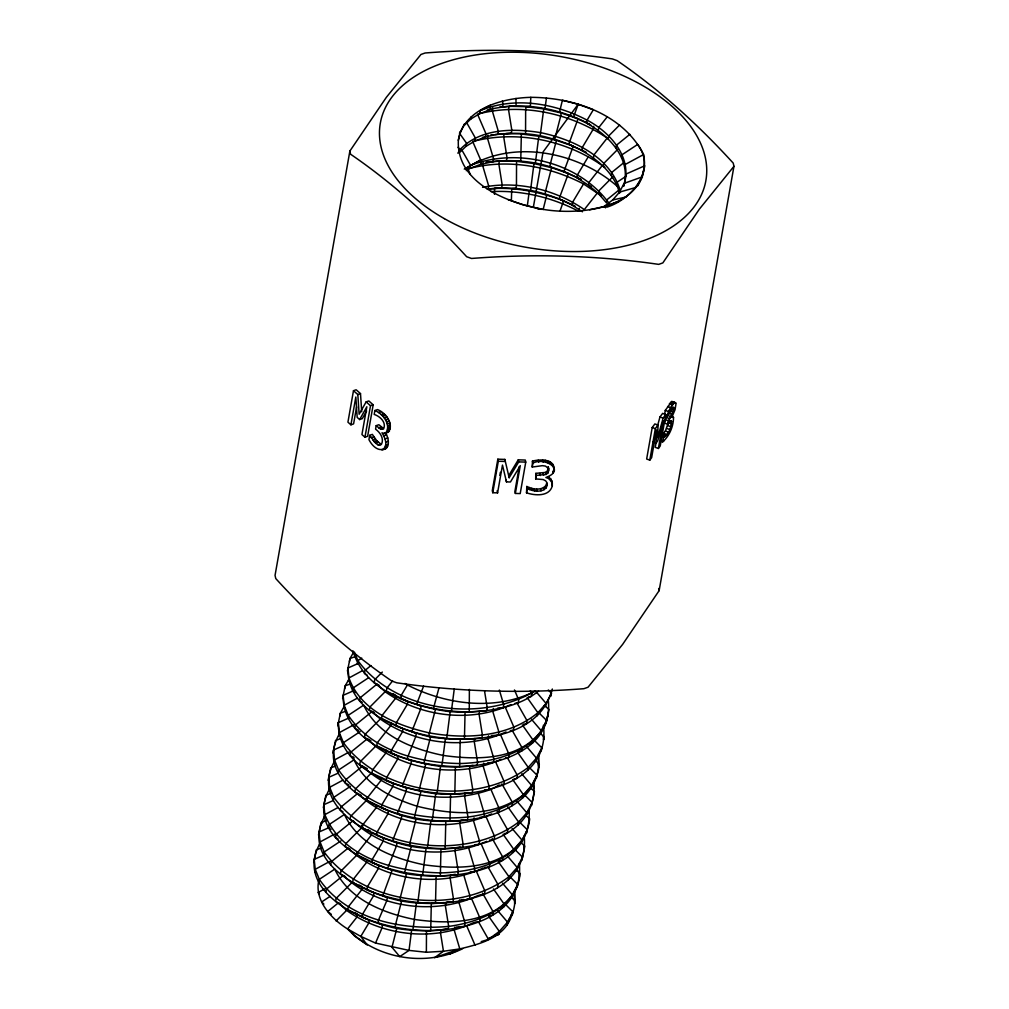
<?xml version="1.0" encoding="UTF-8"?>
<svg xmlns="http://www.w3.org/2000/svg" width="1009" height="1009" viewBox="0 0 1009 1009"><rect width="100%" height="100%" fill="white"/><g stroke="black" fill="none" stroke-linecap="round" stroke-linejoin="round"><path stroke-width="1.5" d="M552.289 485.884L552.314 483.021L549.035 478.707L548.568 476.639L551.847 480.965L552.289 485.884C549.413 496.832 535.01 495.684 526.521 492.833L526.812 486.464C532.525 489.226 540.786 490.929 545.68 485.833L546.701 483.286L547.168 485.342L546.146 487.889C541.253 492.997 532.992 491.282 527.278 488.533L526.812 486.464M653.1 441.74L656.241 442.863L656.531 429.847L651.637 457.657L649.796 460.142L646.655 459.019L652.205 427.539L654.866 423.931L658.007 425.054L657.729 437.629L663.115 418.13L665.776 414.497L662.636 413.375L659.962 417.007L657.477 426M458.351 140.314C456.232 182.112 505.345 201.977 539.601 208.699C578.119 216.531 650.742 209.254 643.919 155.045C623.31 114.017 574.108 97.482 530.797 97.331C502.949 98.024 463.9 108.253 458.351 140.314L460.18 131.738M549.035 478.707L545.882 477.459C566.541 470.055 544.57 456.749 532.929 463.118L532.235 467.041L542.375 465.666L545.503 466.095L548.719 468.731L547.95 472.944L546.172 474.432L536.309 475.416L535.842 473.36L545.705 472.376L547.483 470.875L548.253 466.662L548.719 468.731M369.685 435.32L375.676 443.254L378.11 444.944L380.797 443.998L376.798 440.769L372.359 434.387L369.685 435.32L368.928 439.621C377.505 456.219 393.031 450.682 381.995 432.798L384.038 433.466L388.326 432.256C394.33 423.919 385.728 412.769 377.568 409.578L374.894 410.512L374.2 414.434C379.989 416.276 386.624 422.38 383.584 428.926L380.721 429.304L376.18 425.659L378.854 424.726L383.395 428.358L380.721 429.304M383.306 449.194C390.735 448.513 388.705 437.023 385.299 432.848M385.64 433.189C391.643 424.865 383.054 413.715 374.894 410.512M661.387 436.809L663.481 437.553C668.98 434.286 671.805 426.693 671.376 420.589L667.756 424.284L664.616 423.162L665.234 419.656L669.963 411.079L673.104 412.202L668.374 420.778L667.756 424.284M673.104 412.202L673.608 407.144L667.718 415.431L664.578 414.308L665.272 410.386L671.792 401.481L675.462 402.654L675.954 404.016L675.059 409.704L671.817 417.411L673.52 417.31C673.482 426.34 669.56 435.825 662.724 441.854L660.63 441.11M454.264 688.907L451.414 711.168L450.153 711.736C412.567 706.704 364.64 691.14 352.961 650.818M527.341 205.798L529.309 190.928L530.557 190.373C546.058 193.463 560.941 199.025 574.991 206.227M546.449 97.936L545.024 108.367L543.763 108.922L526.181 106.677L509.015 106.298L508.486 109.338L511.828 130.224L511.286 133.264L497.803 134.386L482.453 137.363M349.871 151.047L275.053 575.37L275.772 578.573C310.671 616.776 349.076 651.827 391.845 681.05L396.714 682.79C458.666 691.796 521.476 693.549 583.883 688.693L588.033 687.23L622.616 644.41L659.129 590.643L733.947 166.321L733.228 163.117C698.329 124.914 659.924 89.864 617.155 60.641L612.286 58.9C550.334 49.895 487.524 48.142 425.117 52.998L420.967 54.461L386.384 97.28L349.871 151.047L350.59 154.238C393.359 183.474 431.764 218.524 466.662 256.727L471.531 258.468C533.938 253.612 596.748 255.365 658.7 264.371L662.85 262.908L699.363 209.153L733.947 166.321M361.714 411.773L360.503 393.598L356.152 389.764L353.478 390.71L347.928 422.178L350.918 424.827L353.591 423.881L356.593 406.892M350.918 424.827L355.824 397.016L357.186 417.398L359.645 419.567L362.319 418.621L366.645 410.94M366.141 401.885L368.827 400.951L373.179 404.798L367.629 436.266L364.955 437.212L370.505 405.732L366.141 401.885L359.141 414.22L357.817 394.544L353.478 390.71M376.18 425.659L375.562 429.166C380.191 432.457 384.29 438.6 381.465 444.313L380.052 445.284L378.11 444.944M519.37 863.414C524.604 926.262 443.014 936.327 396.789 928.406C360.15 921.192 294.086 890.253 319.891 843.562M524.188 836.083C529.851 898.59 447.542 909.159 401.607 901.062C364.981 893.86 298.904 862.909 324.721 816.231M529.107 810.177C532.727 872.091 452.284 881.45 406.438 873.731C369.798 866.517 303.722 835.578 329.539 788.887M533.824 781.407C539.5 843.928 457.191 854.484 411.256 846.4C374.616 839.185 308.54 808.247 334.357 761.555M538.642 754.076C544.053 816.949 461.958 826.901 416.074 819.056C379.434 811.854 313.358 780.903 339.175 734.224M543.372 725.307C550.876 783.11 479.325 797.261 435.699 793.742C397.861 788.798 337.46 769.249 338.305 722.684L349.064 717.929M548.379 700.839C553.386 756.624 483.021 769.753 440.517 766.399C402.679 761.467 342.278 741.918 343.123 695.34L353.882 690.597M552.314 688.996C539.474 739.244 472.906 742.939 430.528 737.049C396.663 728.738 346.44 709.983 347.941 668.008L358.699 663.254M318.491 835.061L321.089 822.499L326.765 820.468M339.831 716.201L340.361 713.161L343.993 706.88M344.649 688.857L345.179 685.817L348.811 679.549M349.467 661.526L350.009 658.486L353.642 652.205M314.694 872.344L315.237 869.304L314.203 859.365L324.961 854.61M319.525 845L320.055 841.96L319.021 832.021L329.779 827.266M324.343 817.668L324.873 814.629L323.851 804.69L333.26 800.528M329.161 790.337L329.691 787.297L328.669 777.346L338.078 773.197M333.979 762.993L334.521 759.954L333.487 750.015L342.896 745.853M338.797 735.662L339.339 732.622L338.305 722.684M343.615 708.331L344.157 705.291L343.123 695.34M348.446 680.987L348.975 677.947L347.941 668.008M318.794 882.383L319.323 879.344L315.237 869.304L329.905 861.371M323.612 855.039L324.154 852L320.055 841.96L334.736 834.027M333.26 800.377L333.79 797.337L329.691 787.297L343.035 780.083M338.078 773.033L338.608 769.993L334.521 759.954L349.19 752.02M342.896 745.701L343.426 742.662L339.339 732.622L354.008 724.689M347.714 718.358L348.244 715.331L344.157 705.291L357.501 698.077M357.35 663.695L357.892 660.655L354.386 652.054M325.831 892.183L326.361 889.143L343.237 875.484C378.186 908.579 435.409 915.668 478.48 895.273M330.649 864.852L331.192 861.812L348.055 848.153C383.004 881.248 440.227 888.336 483.298 867.942M460.041 132.507L464.531 123.792M620.56 191.723C610.975 156.811 573.402 139.545 540.736 132.658C513.531 128.257 480.36 128.118 459.978 149.609L459.436 152.636L466.044 146.305L466.574 143.265L459.436 133.163M464.266 125.305L470.862 118.961L471.266 116.691M350.06 819.434L350.59 816.395L365.851 801.07L366.393 798.031M466.246 170.622L470.005 168.364L470.547 165.325L461.365 149.143M466.044 146.305L474.823 141.033L475.365 137.993L466.953 123.161M479.641 113.689L480.183 110.649L490.273 105.213L490.349 109.666L479.641 113.689L470.862 118.961M356.757 852.693L356.215 855.733L340.954 871.07L340.424 874.109L345.532 876.745M361.575 825.362L361.033 828.402L345.772 843.726L345.242 846.765L350.35 849.401M470.005 168.364L480.7 164.341L481.243 161.301L472.691 141.474C517.503 129.846 567.499 140.201 604.769 167.368M483.172 162.474L482.643 165.514L488.697 186.022L488.167 189.049L501.65 187.926L515.927 188.368L530.557 190.373L533.584 166.636L534.127 163.597L535.375 163.029C551.406 166.195 566.717 172.123 581.234 179.564M487.99 135.143L487.461 138.17L493.515 158.678L492.985 161.717L480.7 164.341M492.808 107.799L492.278 110.839L498.345 131.347L497.803 134.386M354.764 912.527L357.312 914.242L356.77 917.282L347.575 928.974C331.494 918.947 313.976 900.369 318.894 879.886M359.582 885.183L362.13 886.911L361.588 889.938L348.345 906.801L347.815 909.841L357.312 914.242M462.627 948.712C425.306 967.114 376.571 958.916 347.575 928.974L360.793 936.402L375.537 943.062L381.995 927.977L382.525 924.95L378.022 922.983L378.552 919.943L386.813 900.646L387.342 897.606L382.84 895.651L392.173 870.275L371.728 862.43L372.271 859.391L383.155 841.203L383.697 838.164L371.766 832.236L371.236 835.275L357.981 852.126L357.451 855.165L366.948 859.567L366.418 862.607L353.163 879.47L352.633 882.497L362.13 886.911M393.321 693.839L395.869 695.554L395.339 698.594L382.083 715.457L381.553 718.484L391.051 722.885L390.508 725.925L377.265 742.788L376.735 745.828L386.233 750.229L385.69 753.269L372.447 770.119L371.905 773.159L381.415 777.561L380.872 780.6L367.629 797.463L367.087 800.49L375.234 804.274M533.471 206.542L543.107 151.88L578.132 104.293L593.342 109.729L587.112 120.134L586.582 123.174C608.629 135.118 632.139 159.233 623.499 186.438C633.589 158.363 610.508 132.381 587.112 120.134C554.849 103.233 514.64 96.271 480.183 110.649M509.167 477.698L504.841 459.41L497.841 459.183L492.291 490.664L492.758 492.72L497.576 492.871L502.482 465.073L506.48 481.873L510.44 481.999L520.266 465.628L515.359 493.439L520.203 493.59L525.752 462.109L525.285 460.054L518.26 459.827L508.7 475.643L509.167 477.698L518.727 461.895L518.26 459.827M492.758 492.72L498.307 461.252L497.841 459.183M499.833 475.365L500.388 472.275M445.776 821.553L445.158 848.582C421.686 848.582 398.227 844.218 376.559 835.099L377.089 832.059L387.973 813.859L388.515 810.82L376.584 804.905L376.054 807.932L362.811 824.794L362.269 827.834L370.417 831.605M450.594 794.222L449.976 821.25C426.504 821.25 403.045 816.874 381.377 807.755L381.906 804.715L392.804 786.528L393.333 783.489L381.415 777.561M455.412 766.89L454.807 793.906C431.322 793.906 407.863 789.543 386.195 780.424L386.724 777.384L397.622 759.184L398.151 756.157L386.233 750.229M460.243 739.547L459.625 766.575C436.14 766.575 412.681 762.199 391.013 753.092L391.555 750.053L402.44 731.853L402.969 728.813L391.051 722.885M538.554 691.089C517.92 707.586 490.651 711.194 465.061 712.215L464.443 739.244C440.958 739.244 417.499 734.867 395.831 725.748L396.373 722.709L407.258 704.522L407.8 701.482L386.371 691.152L386.901 688.113L392.589 680.886M535.426 690.976C495.76 711.307 446.129 704.85 407.409 684.985L401.191 695.378L400.649 698.417C422.33 707.536 445.776 711.9 469.261 711.9L469.374 689.412M519.257 466.65L514.893 491.37L515.359 493.439M450.443 901.605L445.864 902.487L445.322 905.514L448.664 926.401L448.135 929.44L442.459 929.743M474.785 738.462L474.243 741.501L477.585 762.388L477.055 765.427L459.625 766.575M479.603 711.131L479.061 714.17L482.403 735.056L481.873 738.096L464.443 739.244M526.521 492.833L527.278 488.533M554.13 469.046C553.664 458.288 539.79 459.372 532.462 461.063L532.235 467.041M579.254 208.245L578.725 211.285C551.898 197.234 521.363 190.02 491.08 191.622M593.721 126.239L593.178 129.266L582.294 147.465L581.764 150.505C598.387 160.154 614.758 173.952 619.576 193.375M454.794 927.183L454.264 930.21L459.801 948.914C476.79 944.777 496.239 940.06 506.997 925.165C513.455 915.012 516.343 902.689 514.552 890.758M459.612 899.839L459.082 902.878L465.136 923.386L464.607 926.426L456.194 927.069M474.079 817.832L473.536 820.872L479.603 841.38L479.061 844.419L474.861 844.735M483.715 763.157L483.185 766.197L489.239 786.705L488.709 789.744L484.497 790.072M488.533 735.826L488.003 738.865L494.057 759.373L493.527 762.413L487.915 762.842M493.351 708.495L492.821 711.522L498.887 732.029L498.345 735.069L491.333 735.611M535.842 473.36L535.691 478.922L543.17 479.552L545.667 480.839L547.042 482.807L547.168 485.342M535.691 478.922L536.309 475.416M593.418 157.946L593.948 154.907L607.204 138.056C569.896 112.718 521.413 102.615 477.509 114.143L486.061 133.97L485.518 137.01L474.823 141.033M598.236 130.615L598.766 127.575L607.292 116.741M603.344 166.334L603.886 163.307L618.05 149.067M608.162 139.002L608.704 135.963L619.602 125.015M498.913 812.258L499.455 809.218L490.904 789.391C448.538 804.64 395.679 797.968 362.508 766.146L345.646 779.806L345.116 782.845L349.051 785.128M611.24 175.44L611.782 172.4L623.827 162.651M616.058 148.109L616.6 145.069L629.843 134.336M616.865 185.013L617.394 181.973L626.4 176.02M621.683 157.669L622.212 154.629L637.663 144.438C656.72 169.739 631.899 199.366 606.8 207.186M497.588 887.769L498.118 884.742L488.179 867.21M512.042 805.762L512.585 802.723L501.877 783.854M624.848 167.431L625.378 164.391L642.72 155.008M625.454 177.105L625.996 174.065L644.814 165.753L642.783 175.415M488.57 938.345L498.787 934.448L499.316 931.408L507.54 922.125L512.887 911.821L504.475 903.446M508.422 879.772L508.965 876.733L517.176 867.45L522.523 857.145L524.857 846.11L521.376 843.12M513.24 852.441L513.783 849.401L521.994 840.119L527.341 829.814L518.941 821.44M518.058 825.097L518.601 822.07L526.812 812.787L532.172 802.483L534.493 791.434L529.851 787.461M522.889 797.766L523.419 794.726L531.629 785.443L536.99 775.139L529.637 767.811M527.707 770.435L528.237 767.395L536.46 758.112L541.808 747.808L534.455 740.48M537.343 715.759L537.885 712.72L546.096 703.437L551.444 693.133L548.291 689.992M506.997 925.165L507.54 922.125L497.651 910.522M511.815 897.833L512.358 894.794L517.705 884.489L510.352 877.162M516.646 870.49L517.176 867.45L507.287 855.846M521.464 843.158L521.994 840.119L512.105 828.515M526.282 815.827L526.812 812.787L516.923 801.184M531.1 788.483L531.629 785.443L521.754 773.84M540.736 733.82L541.278 730.781L546.626 720.476L548.959 709.428L544.318 705.455M545.566 706.477L546.096 703.437L536.208 691.833M512.345 914.86L512.887 911.821M517.176 887.529L517.705 884.489M521.994 860.185L522.523 857.145L515.17 849.818M526.812 832.854L527.341 829.814M531.629 805.51L532.172 802.483L523.759 794.108M536.447 778.179L536.99 775.139M541.265 750.847L541.808 747.808M546.096 723.503L546.626 720.476L539.273 713.149M550.914 696.172L551.444 693.133M502.469 883.19L512.358 894.794C490.071 924.61 447.655 924.156 414.283 919.426C383.42 913.095 348.862 899.536 334.774 869.14L319.323 879.344C347.31 919.817 402.402 930.613 448.664 926.401C478.304 922.428 517.34 908.201 520.039 873.441L516.558 870.464M649.796 460.142L655.346 428.661L658.007 425.054M656.064 442.724L655.245 447.353L658.385 448.475L660.227 445.978L665.776 414.497M658.385 448.475L663.291 420.665L657.742 440.819L656.241 442.863M662.724 441.854L663.481 437.553M667.718 415.431L668.412 411.508L670.72 407.611L673.407 403.802L675.462 402.654M548.417 712.468C541.795 751.655 493.918 762.539 460.154 763.536C419.189 762.918 372.321 751.276 348.244 715.331L363.694 705.127C377.782 735.523 412.34 749.082 443.191 755.413C476.576 760.143 518.992 760.597 541.278 730.781L531.39 719.177M347.411 671.048L350.009 658.486L355.685 656.455M342.593 698.379L345.179 685.817L350.867 683.787M337.775 725.723L340.361 713.161L346.049 711.131M332.945 753.055L335.543 740.492L341.231 738.462M328.127 780.386L330.725 767.836L334.988 766.31M323.309 807.73L325.907 795.168L331.583 793.137M313.673 862.392L316.271 849.843L321.947 847.812M664.3 437.212L661.147 436.09L665.372 431.02L668.311 422.721L671.464 423.843M543.132 209.569L546.777 195.014L545.1 193.905L545.629 190.865L551.595 167.683L549.918 166.561L550.447 163.534L556.413 140.352C540.509 134.159 522.675 132.797 505.623 133.566M438.865 688.302L434.211 705.568L433.668 708.595L435.358 709.718L429.393 732.9L428.85 735.939L430.528 737.049L424.562 760.231L424.032 763.271L425.71 764.393L419.744 787.575L419.214 790.615L420.892 791.724L414.926 814.906L414.396 817.946L416.074 819.056L410.108 842.238L409.566 845.277L411.256 846.4L405.29 869.581L404.748 872.621L406.438 873.731L400.472 896.913L399.93 899.952L401.607 901.062L395.642 924.257L395.112 927.284L396.789 928.406L391.971 947.3L399.753 956.595L409.023 950.402L426.366 952.269L443.456 951.247L459.801 948.914L434.551 957.692L443.456 951.247L440.504 932.858L441.047 929.819L426.492 930.903L426.366 952.269M578.22 104.179L573.553 116.867L590.858 125.002M560.121 210.767L563.602 200.841C539.399 191.521 513.127 186.476 487.196 188.986M423.603 686.095L416.578 704.295L421.094 706.262L420.551 709.289L411.76 731.639L416.263 733.593L415.733 736.633L406.942 758.97L411.445 760.925L410.915 763.964L402.124 786.301L406.627 788.269L406.097 791.308L397.306 813.645L401.809 815.6L401.267 818.64L392.476 840.976L396.991 842.931L396.449 845.971L387.658 868.308L404.748 872.621L422.494 875.181L440.34 875.913L440.958 848.897L462.589 847.434L463.131 844.394L459.789 823.508L460.318 820.481L463.383 819.888M507.262 923.651L509.633 918.493M510.819 915.907L513.19 910.749M607.96 206.05L603.634 206.769L612.677 199.971L619.551 192.114L624.029 183.398L642.493 176.789L637.814 185.807M359.645 419.567L366.847 406.753L361.941 434.551L364.955 437.212M320.547 825.539L322.729 821.78M457.872 153.204L459.978 149.609L457.998 147.289M588.361 156.609L577.476 174.797L576.934 177.836L588.6 185.278L598.526 193.678L606.422 202.784L606.951 199.744L619.009 189.982M601.137 195.696L583.543 183.941L572.658 202.141L572.116 205.18L582.483 211.789M602.373 165.388L589.13 182.251L588.6 185.278L591.312 186.539M597.555 192.719L584.312 209.582C555.127 189.402 517.529 180.359 482.554 187.333M613.232 176.398L599.056 190.638L598.526 193.678L601.087 194.989M382.323 672.057L374.692 679.713L374.162 682.752L379.27 685.388M510.844 704.61C470.963 723.075 420.766 717.021 385.135 691.72L369.874 707.057L369.344 710.084L374.453 712.72M506.026 731.954C466.145 750.406 415.948 744.352 380.317 719.051L365.056 734.388L364.514 737.428L370.921 740.72M501.208 759.285C461.327 777.737 411.13 771.683 375.499 746.395L360.238 761.719L359.696 764.759L367.377 768.719M370.681 773.726L355.42 789.063L354.878 792.103L361.272 795.395M351.397 883.077L336.136 898.401L335.606 901.441L340.714 904.077M336.085 920.952L346.579 910.408C382.613 935.948 433.593 941.977 473.662 922.604M370.946 665.587L364.93 670.468L364.388 673.495L367.011 675.021M535.476 690.724C482.201 722.936 395.642 712.417 357.892 660.655L361.752 658.108M481.23 941.599L488.482 939.404L499.316 931.408L488.608 916.26M465.452 168.768C511.601 138.271 578.283 151.413 617.937 186.93M368.512 677.783L353.074 687.987L352.532 691.026L355.13 692.729M360.163 731.613L343.426 742.662C382.007 795.962 476.589 806.935 528.237 767.395L517.529 752.247M353.427 757.166L354.058 759.802L338.608 769.993C366.582 810.479 421.674 821.276 467.949 817.063C497.588 813.077 536.624 798.851 539.311 764.103L535.829 761.114L536.46 758.112L526.572 746.509M350.514 786.288L333.79 797.337C372.359 850.625 466.953 861.598 518.601 822.07L507.893 806.923M340.878 840.951L324.154 852C362.723 905.3 457.317 916.273 508.965 876.733L498.244 861.598M330.12 896.37L321.694 901.92L323.876 904.102M464.266 169.096L480.625 159.889M362.319 670.733L348.975 677.947C360.68 711.168 397.672 725.774 429.393 732.9C466.019 739.42 508.006 737.339 537.885 712.72L527.165 697.572M338.217 807.414L324.873 814.629C342.719 858.936 397.609 872.003 440.883 872.886C475.542 872.129 525.184 859.908 529.675 818.778L526.193 815.789M324.936 888.79L317.999 892.536L319.349 893.86M490.904 789.391L499.127 785.242M342.909 811.703L340.285 810.177L340.828 807.137L357.691 793.478C392.274 826.295 448.652 833.396 491.572 813.96M338.091 839.034L335.467 837.52L336.01 834.481L352.873 820.809C387.456 853.627 443.834 860.74 486.754 841.292M449.825 954.085L456.736 950.68M470.547 165.325C517.579 147.226 579.052 161.919 609.058 203.326M589.597 209.721L604.883 206.416L618.618 201.346M357.817 394.544L360.503 393.598M370.505 405.732L373.179 404.798M378.539 412.567L381.225 411.634M381.314 414.636L384 413.69M382.916 416.2L385.589 415.267M384.328 417.953L387.002 417.007M385.539 419.845L388.213 418.899M386.51 421.863L389.184 420.93M387.204 423.894L389.878 422.96M378.652 427.854L381.326 426.908M387.595 425.886L390.269 424.953M387.696 427.854L390.369 426.921M387.506 429.796L390.18 428.85M386.788 431.991L389.474 431.045M371.123 437.729L373.797 436.796M384.038 433.466L386.712 432.52M372.611 439.911L375.285 438.965M383.887 435.774L386.561 434.841M374.125 441.715L376.798 440.769M385.097 438.902L387.784 437.956M375.676 443.254L378.362 442.308M385.627 442.169L388.301 441.223M385.425 445.272L388.099 444.338M384.933 447.189L387.607 446.255M384.202 448.639L386.876 447.693M382.033 450.128L385.905 448.677M619.551 192.114L635.67 187.51M469.349 168.478C507.54 158.539 548.883 165.955 583.543 183.941M612.677 199.971L625.971 197.032M529.574 743.747L532.525 743.091L533.055 740.064L522.347 724.916M500.653 907.759L503.605 907.116L504.134 904.077L493.426 888.929M494.347 935.431L498.787 934.448M473.019 765.213L469.967 765.806L469.425 768.845L472.767 789.719L472.225 792.759L454.807 793.906M468.201 792.557L465.136 793.137L464.607 796.177L467.949 817.063L467.407 820.103L449.976 821.25M460.091 846.929L455.5 847.812L454.971 850.852L458.3 871.726L457.771 874.765L436.14 876.228L435.522 903.257C412.038 903.257 388.579 898.88 366.91 889.761L367.453 886.734L378.337 868.535L378.879 865.495L366.948 859.567M455.261 874.261L450.682 875.144L450.14 878.183L453.482 899.069L452.953 902.109L445.864 902.487M442.573 929.529L447.151 928.646M528.439 696.904L531.327 696.424L531.869 693.385L530.33 690.686M523.621 724.235L526.509 723.756L527.039 720.716L517.1 703.197M518.79 751.566L521.691 751.1L522.221 748.06L512.282 730.529M513.972 778.91L516.873 778.431L517.403 775.391L507.451 757.86M504.336 833.573L507.224 833.106L507.767 830.066L497.046 811.186M499.518 860.917L502.406 860.437L502.949 857.398L492.228 838.529M488.432 915.819L492.77 915.113L493.3 912.073L482.592 893.192M487.271 110.031C521.615 101.114 558.393 107.736 589.445 124.221M515.12 703.273L518.197 702.92L518.727 699.88L514.464 689.967M510.302 730.617L513.379 730.251L513.909 727.212L505.37 707.385M505.484 757.948L508.561 757.595L509.091 754.555L500.552 734.716M497.588 785.645L503.731 784.926L504.273 781.887L495.722 762.06M489.491 840.131L494.095 839.602L494.637 836.562L486.086 816.735M484.661 867.475L489.277 866.933L489.806 863.893L481.268 844.066M479.843 894.806L484.459 894.264L484.988 891.237L476.45 871.398M475.025 922.138L479.641 921.608L480.17 918.568L471.632 898.742M500.174 107.118L507.552 106.437M495.356 134.449L504.197 133.642L503.668 136.669L507.01 157.555L506.468 160.595L487.372 162.146M486.124 162.197L489.062 161.932M492.014 161.654C506.442 159.889 521.073 160.532 535.375 163.029L538.415 139.292L538.945 136.265L540.193 135.698L543.763 108.922L561.231 113.008L578.056 118.835L568.735 144.211L586.04 152.346L568.735 144.211L554.736 139.229L560.701 116.048L561.231 113.008L559.554 111.898L562.417 100.219L578.132 104.293M499.821 107.257L502.621 107.042L503.163 104.015L502.293 101.077M490.79 134.916L493.603 134.701M497.563 708.167L503.163 707.738L503.705 704.698L499.367 690.055M479.679 817.404L483.891 817.076L484.421 814.049L478.354 793.541M470.043 872.079L474.243 871.751L474.785 868.711L468.718 848.203M461.012 899.738L463.825 899.524M466.625 899.296L469.425 899.082L469.967 896.055L463.9 875.547M444.401 902.588L431.322 903.559L430.704 930.588C407.22 930.588 383.761 926.224 362.092 917.105L362.635 914.066L373.519 895.866L374.049 892.826L363.454 887.567M469.261 711.9L486.691 710.752L487.221 707.713L484.597 691.304M509.015 106.298L516.103 105.92L515.927 98.415M505.761 133.667L525.563 133.692L525.651 109.704L526.181 106.677L530.381 106.361L530.797 97.331M498.307 461.252L505.307 461.466L504.841 459.41M518.727 461.895L525.752 462.109M465.061 712.215L450.153 711.736L447.126 735.473L446.583 738.5L445.335 739.067L442.308 762.804L441.765 765.844L440.517 766.399L437.49 790.135L436.947 793.175L435.699 793.742L432.659 817.479L432.129 820.519L430.881 821.074L427.841 844.81L427.312 847.85L426.063 848.405L423.023 872.142L422.494 875.181L421.232 875.749L418.205 899.486L417.676 902.525L416.414 903.08L413.387 926.817L412.845 929.857L411.596 930.412L409.023 950.402L375.537 943.062M537.33 208.737L541.682 209.355M539.601 208.699L523.293 204.89L508.006 199.568M671.792 401.481L674.933 402.604M673.709 402.377L675.803 403.121M671.111 401.872L674.252 402.995M670.266 402.679L673.407 403.802M669.295 403.89L672.448 405.013M671.767 407.232L673.861 407.977M667.58 406.488L670.72 407.611M670.518 408.721L673.659 409.843M665.272 410.386L668.412 411.508M669.118 413.4L672.259 414.522M671.426 416.566L673.52 417.31M668.034 415.607L671.174 416.73M666.747 417.6L669.888 418.722M659.962 417.007L663.115 418.13M669.598 420.867L671.691 421.611M665.234 419.656L668.374 420.778M667.643 425.584L670.783 426.706M666.646 428.396L669.787 429.519M665.372 431.02L668.526 432.142M652.205 427.539L655.346 428.661M663.859 433.391L666.999 434.513M662.913 434.564L666.054 435.686M662.018 435.472L665.158 436.594M661.576 440.353L663.682 441.097M581.222 179.678L563.905 171.543L573.238 146.166L556.413 140.352L538.945 136.265L521.363 134.008L520.745 161.036L499.379 160.973L498.85 164.013L502.179 184.899L501.65 187.926L494.561 188.305L494.498 194.333M574.979 206.404L559.087 198.874L568.42 173.498L551.595 167.683L534.127 163.597L516.545 161.339L516.457 185.328L515.927 188.368L511.727 188.683L511.386 200.69M358.636 914.898L369.231 920.17L368.701 923.21L360.793 936.402L367.213 944.966L354.6 936.075L351.624 932.694M351.334 820.09L353.894 821.414M362.193 702.352L359.57 700.839L360.112 697.799L376.975 684.14L385.135 691.72M358.687 730.453L354.752 728.17L355.282 725.13L372.157 711.471L380.317 719.051M353.869 757.784L349.934 755.501L350.464 752.474L367.326 738.802L375.499 746.395M405.013 683.446L407.409 684.985M331.028 829.411L328.429 827.708L328.972 824.668L344.41 814.465C358.498 844.874 393.056 858.419 423.919 864.751C453.974 869.026 489.062 869.632 513.783 849.401L503.075 834.254M367.944 829.663L370.492 831.378M331.33 914.343L327.748 911.455L338.406 902.828L346.579 910.408M540.66 733.783L544.128 736.772L543.599 739.799L543.309 735.511M510.579 896.799L515.221 900.785L514.678 903.824L514.111 895.223M512.711 779.591L523.419 794.726C493.805 817.908 451.818 814.931 417.259 806.279C392.148 798.422 365.283 785.078 354.058 759.802M478.531 921.885L488.482 939.404M604.883 206.416L605.488 207.841M467.873 168.806L470.32 174.481M466.801 926.073L475.088 945.282M658.65 588.512L659.129 590.643M552.541 463.875L553.008 465.944M554.029 470.862L553.336 465.338M551.292 462.601L551.759 464.67M552.68 471.241L553.134 473.297M549.615 461.542L550.082 463.598M547.584 460.747L548.051 462.816M551.847 480.965L552.314 483.021M550.725 478.493L551.191 480.549M548.354 468.794L548.82 470.85M545.264 460.255L545.73 462.311M547.483 470.875L547.95 472.944M545.705 472.376L546.172 474.432M542.678 460.028L543.145 462.084M543.132 473.259L543.599 475.327M545.68 485.833L546.146 487.889M538.238 460.23L538.705 462.286M543.611 487.7L544.078 489.756M539.84 473.486L540.294 475.542M540.61 488.797L541.076 490.853M532.462 461.063L532.929 463.118M536.725 489.075L537.192 491.131M534.19 488.848L534.656 490.916M531.718 488.356L532.172 490.424M529.221 487.536L529.687 489.605M506.013 479.817L506.48 481.873M497.109 490.815L497.576 492.871M538.175 764.078L538.781 767.143L538.302 759.979M533.294 784.447L533.572 788.748M528.375 810.353L528.565 813.216M524.125 846.286L524.314 849.149M519.118 870.754L519.496 876.48M444.389 218.65A165.287 96.914 10 0 0 705.493 182.566A165.287 96.914 10 0 0 479.439 54.41A165.287 96.914 10 0 0 444.389 218.65"/></g></svg>
